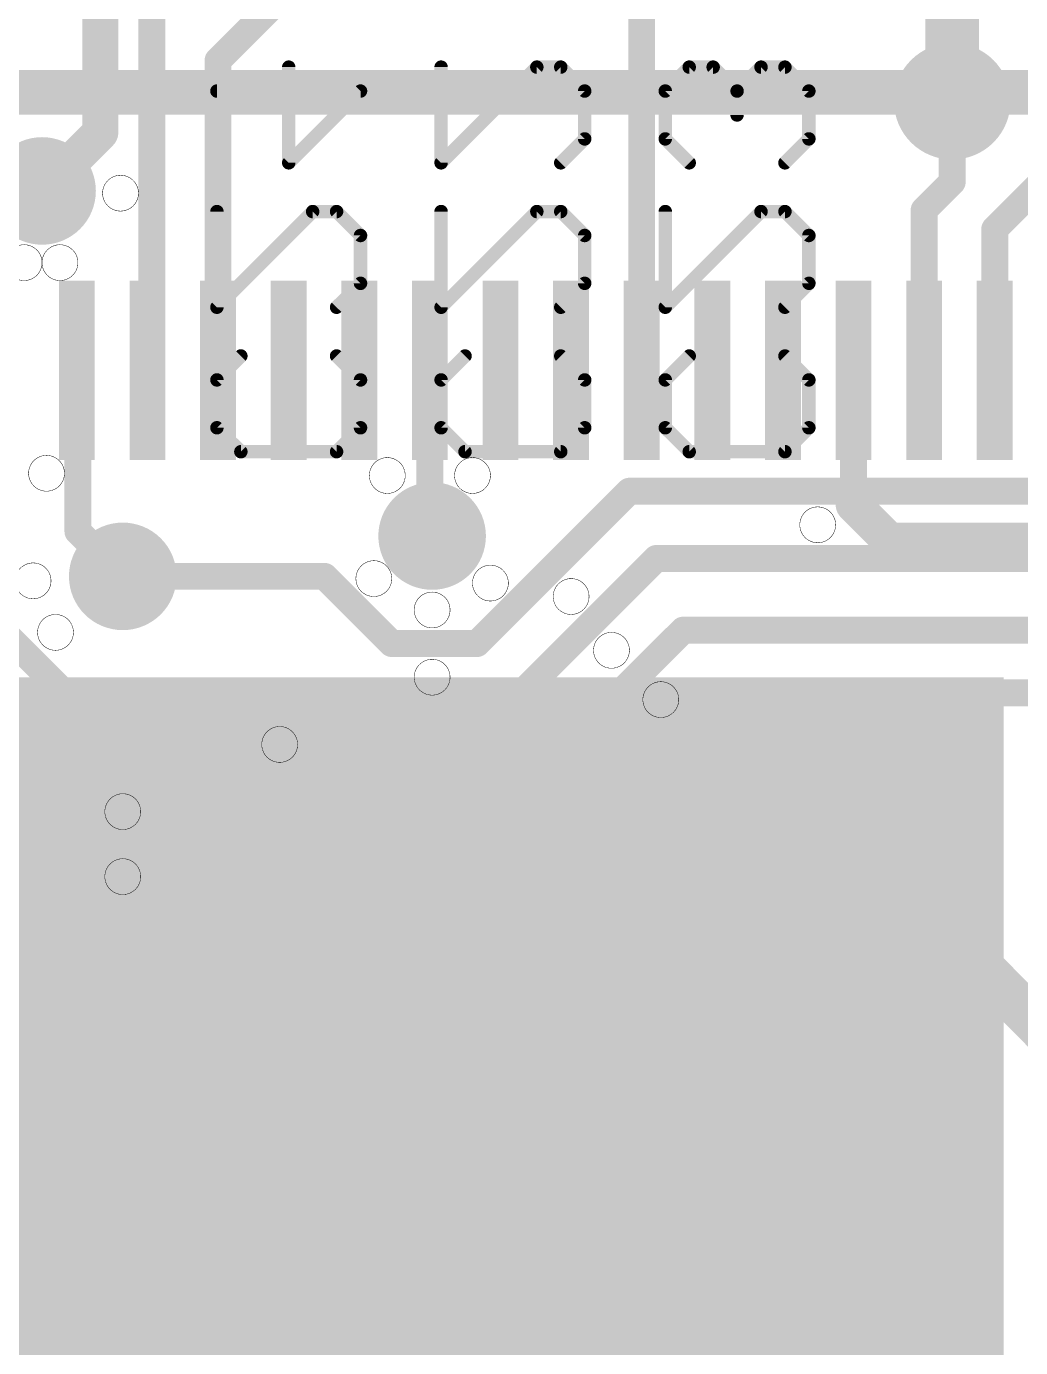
# Model space of a CAD drawing. Extents: x -18 to 144, y -21 to 125.
# Drawn here: x 53.89 to 59.52, y 69.85 to 77.34 of the extents above; entities that cross this region are included whole.
import ezdxf

# ---------------------------------------------------------------- set-up
doc = ezdxf.new("R2010")
doc.units = 0
for name, color, linetype in [('1', 22, 'CONTINUOUS'), ('114', 4, 'CONTINUOUS'), ('15', 23, 'CONTINUOUS'), ('16', 132, 'CONTINUOUS'), ('18', 110, 'CONTINUOUS'), ('2', 110, 'CONTINUOUS'), ('28', 251, 'CONTINUOUS')]:
    doc.layers.add(name, color=color, linetype=linetype)

# ---------------------------------------------------------------- blocks, each defined once
blk = doc.blocks.new('RECT')
blk.add_solid([(-0.5, -0.5), (0.5, -0.5), (-0.5, 0.5), (0.5, 0.5)])
blk = doc.blocks.new('ROUNDV')
at = {"const_width": 0.5}
blk.add_lwpolyline([(0, -0.25, 1), (0, 0.25, 1), (0, -0.25)], format="xyb", dxfattribs=at)

msp = doc.modelspace()

# ---------------------------------------------------------------- linework, layer by layer
at = {"layer": '1'}
for points, const_width in [([(54.5974, 75.3968), (54.5973, 77.8002)], 0.1524), ([(54.972, 77.143), (55.626, 77.797)], 0.1524), ([(57.372, 75.3872), (57.372, 77.7809)], 0.1524), ([(54.972, 75.3872), (54.972, 77.143)], 0.1524), ([(59.1312, 76.454), (59.1312, 76.9112)], 0.1524), ([(59.372, 76.1868), (59.7916, 76.6064)], 0.1524), ([(58.972, 76.2948), (59.1312, 76.454)], 0.1524), ([(53.6702, 76.4032), (53.975, 76.4032)], 0.1524), ([(58.972, 75.3872), (58.972, 76.2948)], 0.1524), ([(59.372, 75.3872), (59.372, 76.1868)], 0.1524), ([(54.172, 75.3872), (54.1782, 75.3872)], 0.1524), ([(54.1782, 75.3872), (54.1782, 74.4728)], 0.1524), ([(54.572, 75.3872), (54.5974, 75.3968)], 0.1524), ([(56.172, 75.3872), (56.172, 74.4348)], 0.1524), ([(58.5724, 75.3868), (58.572, 75.3872)], 0.1524), ([(58.5724, 74.6252), (58.5724, 75.3868)], 0.1524), ([(58.7756, 74.422), (58.5724, 74.6252)], 0.2032), ([(54.1782, 74.4728), (54.4322, 74.2188)], 0.1524), ([(56.172, 74.4348), (56.1848, 74.4474)], 0.1524), ([(60.198, 74.422), (58.7756, 74.422)], 0.2032), ([(57.9882, 70.485), (57.9882, 72.263)], 0.254), ([(56.2102, 71.9582), (54.4322, 71.9582)], 0.254), ([(54.4322, 71.9582), (54.4322, 70.485)], 0.254), ([(54.4322, 70.485), (57.9882, 70.485)], 0.254)]:
    msp.add_lwpolyline(points, dxfattribs=dict(at, const_width=const_width))
for points, const_width in [([(55.0101, 77.143, 1), (54.9339, 77.143)], 0.0762), ([(54.9451, 77.1699, 1), (54.9989, 77.1161)], 0.0762), ([(59.1693, 76.9112, 1), (59.0931, 76.9112)], 0.0762), ([(59.1581, 76.4271, 1), (59.1043, 76.4809)], 0.0762), ([(53.975, 76.3651, 1), (53.975, 76.4413)], 0.0762), ([(59.0931, 76.454, 1), (59.1693, 76.454)], 0.0762), ([(59.0101, 76.2948, 1), (58.9339, 76.2948)], 0.0762), ([(58.9451, 76.3217, 1), (58.9989, 76.2679)], 0.0762), ([(59.4101, 76.1868, 1), (59.3339, 76.1868)], 0.0762), ([(59.3451, 76.2137, 1), (59.3989, 76.1599)], 0.0762), ([(54.172, 75.4253, 1), (54.172, 75.3491)], 0.0762), ([(54.2163, 75.3872, 1), (54.1401, 75.3872)], 0.0762), ([(54.1782, 75.3491, 1), (54.1782, 75.4253)], 0.0762), ([(54.5585, 75.4228, 1), (54.5855, 75.3516)], 0.0762), ([(54.5593, 75.3968, 1), (54.6355, 75.3968)], 0.0762), ([(54.6109, 75.3612, 1), (54.5839, 75.4324)], 0.0762), ([(54.9339, 75.3872, 1), (55.0101, 75.3872)], 0.0762), ([(56.2101, 75.3872, 1), (56.1339, 75.3872)], 0.0762), ([(57.3339, 75.3872, 1), (57.4101, 75.3872)], 0.0762), ([(58.5989, 75.4141, 1), (58.5451, 75.3603)], 0.0762), ([(58.6105, 75.3868, 1), (58.5343, 75.3868)], 0.0762), ([(58.5455, 75.3599, 1), (58.5993, 75.4137)], 0.0762), ([(58.9339, 75.3872, 1), (59.0101, 75.3872)], 0.0762), ([(59.3339, 75.3872, 1), (59.4101, 75.3872)], 0.0762), ([(58.6083, 74.6611, 1), (58.5365, 74.5893)], 0.1016), ([(58.5343, 74.6252, 1), (58.6105, 74.6252)], 0.0762), ([(54.1401, 74.4728, 1), (54.2163, 74.4728)], 0.0762), ([(54.2051, 74.4997, 1), (54.1513, 74.4459)], 0.0762), ([(56.2115, 74.4202, 1), (56.1581, 74.4746)], 0.0762), ([(58.7756, 74.4728, 1), (58.7756, 74.3712)], 0.1016), ([(58.7397, 74.3861, 1), (58.8115, 74.4579)], 0.1016), ([(56.1453, 74.462, 1), (56.1987, 74.4076)], 0.0762), ([(56.1339, 74.4348, 1), (56.2101, 74.4348)], 0.0762), ([(54.4053, 74.1919, 1), (54.4591, 74.2457)], 0.0762), ([(58.0517, 72.263, 1), (57.9247, 72.263)], 0.127), ([(54.4322, 72.0217, 1), (54.4322, 71.8947)], 0.127), ([(54.4957, 71.9582, 1), (54.3687, 71.9582)], 0.127), ([(56.2102, 71.8947, 1), (56.2102, 72.0217)], 0.127), ([(54.4322, 70.5485, 1), (54.4322, 70.4215)], 0.127), ([(57.9882, 70.4215, 1), (57.9882, 70.5485)], 0.127), ([(54.3687, 70.485, 1), (54.4957, 70.485)], 0.127), ([(57.9247, 70.485, 1), (58.0517, 70.485)], 0.127)]:
    msp.add_lwpolyline(points, format="xyb", dxfattribs=dict(at, const_width=const_width))
at = {"layer": '114', "const_width": 0.0025}
for points in [[(54.4195, 76.2889, 1), (54.4195, 76.4921, 1), (54.4195, 76.2889)], [(53.8734, 75.8952, 1), (53.8734, 76.0984, 1), (53.8734, 75.8952)], [(54.0766, 75.8952, 1), (54.0766, 76.0984, 1), (54.0766, 75.8952)], [(54.0004, 74.7014, 1), (54.0004, 74.9046, 1), (54.0004, 74.7014)], [(55.9308, 74.6887, 1), (55.9308, 74.8919, 1), (55.9308, 74.6887)], [(56.4134, 74.6887, 1), (56.4134, 74.8919, 1), (56.4134, 74.6887)], [(58.3692, 74.4093, 1), (58.3692, 74.6125, 1), (58.3692, 74.4093)], [(53.9242, 74.0918, 1), (53.9242, 74.295, 1), (53.9242, 74.0918)], [(55.8546, 74.1045, 1), (55.8546, 74.3077, 1), (55.8546, 74.1045)], [(56.515, 74.0791, 1), (56.515, 74.2823, 1), (56.515, 74.0791)], [(56.9722, 74.0029, 1), (56.9722, 74.2061, 1), (56.9722, 74.0029)], [(56.1848, 73.9267, 1), (56.1848, 74.1299, 1), (56.1848, 73.9267)], [(54.0512, 73.7997, 1), (54.0512, 74.0029, 1), (54.0512, 73.7997)], [(57.2008, 73.6981, 1), (57.2008, 73.9013, 1), (57.2008, 73.6981)], [(56.1848, 73.5457, 1), (56.1848, 73.7489, 1), (56.1848, 73.5457)], [(57.4802, 73.4187, 1), (57.4802, 73.6219, 1), (57.4802, 73.4187)], [(55.3212, 73.1647, 1), (55.3212, 73.3679, 1), (55.3212, 73.1647)], [(54.4322, 72.7837, 1), (54.4322, 72.9869, 1), (54.4322, 72.7837)], [(54.4322, 72.4154, 1), (54.4322, 72.6186, 1), (54.4322, 72.4154)]]:
    msp.add_lwpolyline(points, format="xyb", dxfattribs=at)
at = {"layer": '15', "const_width": 0.254}
msp.add_lwpolyline([(46.99, 76.962), (64.77, 76.962)], dxfattribs=at)
at = {"layer": '16'}
for points, const_width in [([(54.3052, 76.7334), (54.3052, 79.4131)], 0.2032), ([(59.1312, 77.8256), (59.1312, 76.9112)], 0.3048), ([(54.3052, 76.7334), (53.975, 76.4032)], 0.2032), ([(57.912, 73.406), (45.974, 73.406)], 0.254), ([(59.69, 71.6026), (57.912, 73.406)], 0.254)]:
    msp.add_lwpolyline(points, dxfattribs=dict(at, const_width=const_width))
for points, const_width in [([(59.055, 76.9112, 1), (59.2074, 76.9112)], 0.1524), ([(54.3411, 76.6975, 1), (54.2693, 76.7693)], 0.1016), ([(54.2544, 76.7334, 1), (54.356, 76.7334)], 0.1016), ([(53.9391, 76.4391, 1), (54.0109, 76.3673)], 0.1016), ([(57.9572, 73.4506, 1), (57.8668, 73.3614)], 0.127), ([(57.912, 73.3425, 1), (57.912, 73.4695)], 0.127)]:
    msp.add_lwpolyline(points, format="xyb", dxfattribs=dict(at, const_width=const_width))
at = {"layer": '2', "const_width": 0.1524}
for points in [[(56.4388, 73.8378), (57.3024, 74.7014)], [(57.3024, 74.7014), (62.5602, 74.7014)], [(56.5912, 73.4568), (57.4548, 74.3204)], [(57.4548, 74.3204), (63.0682, 74.3204)], [(54.4322, 74.2188), (55.5752, 74.2188)], [(55.5752, 74.2188), (55.9562, 73.8378)], [(53.4924, 74.168), (54.2036, 73.4568)], [(56.769, 73.0758), (57.6072, 73.914)], [(57.6072, 73.914), (63.5254, 73.914)], [(55.9562, 73.8378), (56.4388, 73.8378)], [(56.9468, 72.6948), (57.8104, 73.5584)], [(57.8104, 73.5584), (63.754, 73.5584)], [(54.2036, 73.4568), (56.5912, 73.4568)], [(53.7464, 73.0758), (56.769, 73.0758)], [(53.2892, 72.6948), (56.9468, 72.6948)]]:
    msp.add_lwpolyline(points, dxfattribs=at)
at = {"layer": '2', "const_width": 0.0762}
for points in [[(57.3024, 74.7395, 1), (57.3024, 74.6633)], [(57.3293, 74.6745, 1), (57.2755, 74.7283)], [(57.4548, 74.3585, 1), (57.4548, 74.2823)], [(57.4817, 74.2935, 1), (57.4279, 74.3473)], [(54.4322, 74.2569, 1), (54.4322, 74.1807)], [(55.6021, 74.2457, 1), (55.5483, 74.1919)], [(55.5752, 74.1807, 1), (55.5752, 74.2569)], [(57.6072, 73.9521, 1), (57.6072, 73.8759)], [(57.6341, 73.8871, 1), (57.5803, 73.9409)], [(55.9562, 73.8759, 1), (55.9562, 73.7997)], [(55.9293, 73.8109, 1), (55.9831, 73.8647)], [(56.4119, 73.8647, 1), (56.4657, 73.8109)], [(56.4388, 73.7997, 1), (56.4388, 73.8759)], [(57.8104, 73.5965, 1), (57.8104, 73.5203)], [(57.8373, 73.5315, 1), (57.7835, 73.5853)], [(54.2036, 73.4949, 1), (54.2036, 73.4187)], [(56.5912, 73.4187, 1), (56.5912, 73.4949)], [(54.1767, 73.4299, 1), (54.2305, 73.4837)], [(56.5643, 73.4837, 1), (56.6181, 73.4299)], [(56.7421, 73.1027, 1), (56.7959, 73.0489)], [(56.769, 73.0377, 1), (56.769, 73.1139)], [(56.9199, 72.7217, 1), (56.9737, 72.6679)], [(56.9468, 72.6567, 1), (56.9468, 72.7329)]]:
    msp.add_lwpolyline(points, format="xyb", dxfattribs=at)
at = {"layer": '28', "const_width": 0.0762}
for points in [[(55.3723, 76.5625), (55.3723, 77.1048)], [(56.2356, 77.1048), (56.2356, 76.5625)], [(56.2356, 76.5625), (56.7779, 77.1048)], [(56.7779, 77.1048), (56.9135, 77.1048)], [(56.9135, 77.1048), (57.0491, 76.9693)], [(57.6412, 77.1048), (57.5056, 76.9693)], [(57.7768, 77.1048), (57.6412, 77.1048)], [(57.9123, 76.9693), (57.7768, 77.1048)], [(58.0479, 77.1048), (57.9123, 76.9693)], [(58.1835, 77.1048), (58.0479, 77.1048)], [(58.3191, 76.9693), (58.1835, 77.1048)], [(54.9656, 76.9693), (55.7791, 76.9693)], [(55.7791, 76.9693), (55.3723, 76.5625)], [(57.0491, 76.9693), (57.0491, 76.6981)], [(57.5056, 76.9693), (57.5056, 76.6981)], [(57.9123, 76.9693), (57.9123, 76.8337)], [(58.3191, 76.6981), (58.3191, 76.9693)], [(57.0491, 76.6981), (56.9135, 76.5625)], [(57.5056, 76.6981), (57.6412, 76.5625)], [(58.1835, 76.5625), (58.3191, 76.6981)], [(54.9656, 76.2863), (54.9656, 75.7439)], [(54.9656, 75.7439), (55.5079, 76.2863)], [(55.5079, 76.2863), (55.6435, 76.2863)], [(55.6435, 76.2863), (55.7791, 76.1507)], [(56.2356, 76.2863), (56.2356, 75.7439)], [(56.2356, 75.7439), (56.7779, 76.2863)], [(56.7779, 76.2863), (56.9135, 76.2863)], [(56.9135, 76.2863), (57.0491, 76.1507)], [(57.5056, 76.2863), (57.5056, 75.7439)], [(57.5056, 75.7439), (58.0479, 76.2863)], [(58.0479, 76.2863), (58.1835, 76.2863)], [(58.1835, 76.2863), (58.3191, 76.1507)], [(55.7791, 76.1507), (55.7791, 75.8795)], [(57.0491, 76.1507), (57.0491, 75.8795)], [(58.3191, 76.1507), (58.3191, 75.8795)], [(55.7791, 75.8795), (55.6435, 75.7439)], [(57.0491, 75.8795), (56.9135, 75.7439)], [(58.3191, 75.8795), (58.1835, 75.7439)], [(54.9656, 75.3321), (55.1012, 75.4677)], [(55.6435, 75.4677), (55.7791, 75.3321)], [(56.2356, 75.3321), (56.3712, 75.4677)], [(56.9135, 75.4677), (57.0491, 75.3321)], [(57.5056, 75.3321), (57.6412, 75.4677)], [(58.1835, 75.4677), (58.3191, 75.3321)], [(54.9656, 75.0609), (54.9656, 75.3321)], [(55.7791, 75.3321), (55.7791, 75.0609)], [(56.2356, 75.0609), (56.2356, 75.3321)], [(57.0491, 75.3321), (57.0491, 75.0609)], [(57.5056, 75.0609), (57.5056, 75.3321)], [(58.3191, 75.3321), (58.3191, 75.0609)], [(55.1012, 74.9254), (54.9656, 75.0609)], [(55.7791, 75.0609), (55.6435, 74.9254)], [(56.3712, 74.9254), (56.2356, 75.0609)], [(57.0491, 75.0609), (56.9135, 74.9254)], [(57.6412, 74.9254), (57.5056, 75.0609)], [(58.3191, 75.0609), (58.1835, 74.9254)], [(55.6435, 74.9254), (55.1012, 74.9254)], [(56.9135, 74.9254), (56.3712, 74.9254)], [(58.1835, 74.9254), (57.6412, 74.9254)]]:
    msp.add_lwpolyline(points, dxfattribs=at)
at = {"layer": '28', "const_width": 0.0381}
for points in [[(55.3914, 77.1048, 1), (55.3533, 77.1048)], [(56.2547, 77.1048, 1), (56.2166, 77.1048)], [(56.7779, 77.1239, 1), (56.7779, 77.0858)], [(56.7914, 77.0914, 1), (56.7645, 77.1183)], [(56.927, 77.1183, 1), (56.9, 77.0914)], [(56.9135, 77.0858, 1), (56.9135, 77.1239)], [(57.6412, 77.1239, 1), (57.6412, 77.0858)], [(57.6547, 77.0914, 1), (57.6277, 77.1183)], [(57.7902, 77.1183, 1), (57.7633, 77.0914)], [(57.7768, 77.0858, 1), (57.7768, 77.1239)], [(58.0479, 77.1239, 1), (58.0479, 77.0858)], [(58.0614, 77.0914, 1), (58.0345, 77.1183)], [(58.197, 77.1183, 1), (58.17, 77.0914)], [(58.1835, 77.0858, 1), (58.1835, 77.1239)], [(54.9656, 76.9883, 1), (54.9656, 76.9502)], [(55.7926, 76.9558, 1), (55.7656, 76.9827)], [(55.7791, 76.9502, 1), (55.7791, 76.9883)], [(57.0681, 76.9693, 1), (57.03, 76.9693)], [(57.0356, 76.9558, 1), (57.0626, 76.9827)], [(57.4921, 76.9827, 1), (57.5191, 76.9558)], [(57.5247, 76.9693, 1), (57.4866, 76.9693)], [(57.9314, 76.9693, 1), (57.8933, 76.9693)], [(57.8989, 76.9827, 1), (57.9258, 76.9558)], [(57.8989, 76.9558, 1), (57.9258, 76.9827)], [(58.3381, 76.9693, 1), (58.3, 76.9693)], [(58.3056, 76.9558, 1), (58.3326, 76.9827)], [(57.8933, 76.8337, 1), (57.9314, 76.8337)], [(57.03, 76.6981, 1), (57.0681, 76.6981)], [(57.0626, 76.6846, 1), (57.0356, 76.7116)], [(57.5191, 76.7116, 1), (57.4921, 76.6846)], [(57.4866, 76.6981, 1), (57.5247, 76.6981)], [(58.3, 76.6981, 1), (58.3381, 76.6981)], [(58.3326, 76.6846, 1), (58.3056, 76.7116)], [(55.3589, 76.576, 1), (55.3858, 76.549)], [(55.3533, 76.5625, 1), (55.3914, 76.5625)], [(56.2221, 76.576, 1), (56.2491, 76.549)], [(56.2166, 76.5625, 1), (56.2547, 76.5625)], [(56.9, 76.576, 1), (56.927, 76.549)], [(57.6277, 76.549, 1), (57.6547, 76.576)], [(58.17, 76.576, 1), (58.197, 76.549)], [(54.9847, 76.2863, 1), (54.9466, 76.2863)], [(55.5079, 76.3053, 1), (55.5079, 76.2672)], [(55.5214, 76.2728, 1), (55.4945, 76.2997)], [(55.657, 76.2997, 1), (55.63, 76.2728)], [(55.6435, 76.2672, 1), (55.6435, 76.3053)], [(56.2547, 76.2863, 1), (56.2166, 76.2863)], [(56.7779, 76.3053, 1), (56.7779, 76.2672)], [(56.7914, 76.2728, 1), (56.7645, 76.2997)], [(56.927, 76.2997, 1), (56.9, 76.2728)], [(56.9135, 76.2672, 1), (56.9135, 76.3053)], [(57.5247, 76.2863, 1), (57.4866, 76.2863)], [(58.0479, 76.3053, 1), (58.0479, 76.2672)], [(58.0614, 76.2728, 1), (58.0345, 76.2997)], [(58.197, 76.2997, 1), (58.17, 76.2728)], [(58.1835, 76.2672, 1), (58.1835, 76.3053)], [(55.7981, 76.1507, 1), (55.76, 76.1507)], [(55.7656, 76.1372, 1), (55.7926, 76.1642)], [(57.0681, 76.1507, 1), (57.03, 76.1507)], [(57.0356, 76.1372, 1), (57.0626, 76.1642)], [(58.3381, 76.1507, 1), (58.3, 76.1507)], [(58.3056, 76.1372, 1), (58.3326, 76.1642)], [(55.76, 75.8795, 1), (55.7981, 75.8795)], [(55.7926, 75.8661, 1), (55.7656, 75.893)], [(57.03, 75.8795, 1), (57.0681, 75.8795)], [(57.0626, 75.8661, 1), (57.0356, 75.893)], [(58.3, 75.8795, 1), (58.3381, 75.8795)], [(58.3326, 75.8661, 1), (58.3056, 75.893)], [(54.9521, 75.7574, 1), (54.9791, 75.7305)], [(55.63, 75.7574, 1), (55.657, 75.7305)], [(56.2221, 75.7574, 1), (56.2491, 75.7305)], [(56.9, 75.7574, 1), (56.927, 75.7305)], [(57.4921, 75.7574, 1), (57.5191, 75.7305)], [(58.17, 75.7574, 1), (58.197, 75.7305)], [(54.9466, 75.7439, 1), (54.9847, 75.7439)], [(56.2166, 75.7439, 1), (56.2547, 75.7439)], [(57.4866, 75.7439, 1), (57.5247, 75.7439)], [(55.1147, 75.4542, 1), (55.0877, 75.4812)], [(55.657, 75.4812, 1), (55.63, 75.4542)], [(56.3847, 75.4542, 1), (56.3577, 75.4812)], [(56.927, 75.4812, 1), (56.9, 75.4542)], [(57.6547, 75.4542, 1), (57.6277, 75.4812)], [(58.197, 75.4812, 1), (58.17, 75.4542)], [(54.9847, 75.3321, 1), (54.9466, 75.3321)], [(54.9521, 75.3456, 1), (54.9791, 75.3186)], [(55.7981, 75.3321, 1), (55.76, 75.3321)], [(55.7656, 75.3186, 1), (55.7926, 75.3456)], [(56.2547, 75.3321, 1), (56.2166, 75.3321)], [(56.2221, 75.3456, 1), (56.2491, 75.3186)], [(57.0681, 75.3321, 1), (57.03, 75.3321)], [(57.0356, 75.3186, 1), (57.0626, 75.3456)], [(57.4921, 75.3456, 1), (57.5191, 75.3186)], [(57.5247, 75.3321, 1), (57.4866, 75.3321)], [(58.3381, 75.3321, 1), (58.3, 75.3321)], [(58.3056, 75.3186, 1), (58.3326, 75.3456)], [(54.9791, 75.0744, 1), (54.9521, 75.0475)], [(54.9466, 75.0609, 1), (54.9847, 75.0609)], [(55.76, 75.0609, 1), (55.7981, 75.0609)], [(55.7926, 75.0475, 1), (55.7656, 75.0744)], [(56.2491, 75.0744, 1), (56.2221, 75.0475)], [(56.2166, 75.0609, 1), (56.2547, 75.0609)], [(57.03, 75.0609, 1), (57.0681, 75.0609)], [(57.0626, 75.0475, 1), (57.0356, 75.0744)], [(57.5191, 75.0744, 1), (57.4921, 75.0475)], [(57.4866, 75.0609, 1), (57.5247, 75.0609)], [(58.3, 75.0609, 1), (58.3381, 75.0609)], [(58.3326, 75.0475, 1), (58.3056, 75.0744)], [(55.1012, 74.9444, 1), (55.1012, 74.9063)], [(55.0877, 74.9119, 1), (55.1147, 74.9388)], [(55.63, 74.9388, 1), (55.657, 74.9119)], [(55.6435, 74.9063, 1), (55.6435, 74.9444)], [(56.3712, 74.9444, 1), (56.3712, 74.9063)], [(56.3577, 74.9119, 1), (56.3847, 74.9388)], [(56.9, 74.9388, 1), (56.927, 74.9119)], [(56.9135, 74.9063, 1), (56.9135, 74.9444)], [(57.6412, 74.9444, 1), (57.6412, 74.9063)], [(57.6277, 74.9119, 1), (57.6547, 74.9388)], [(58.17, 74.9388, 1), (58.197, 74.9119)], [(58.1835, 74.9063, 1), (58.1835, 74.9444)]]:
    msp.add_lwpolyline(points, format="xyb", dxfattribs=at)

# ---------------------------------------------------------------- block references
at = {"layer": '1', "xscale": 0.2032, "yscale": 1.016, "rotation": 180}
for p in [(54.172, 75.3872), (54.572, 75.3872), (54.972, 75.3872), (55.372, 75.3872), (55.772, 75.3872), (56.172, 75.3872), (56.572, 75.3872), (56.972, 75.3872), (57.372, 75.3872), (57.772, 75.3872), (58.172, 75.3872), (58.572, 75.3872), (58.972, 75.3872), (59.372, 75.3872)]:
    msp.add_blockref('RECT', p, dxfattribs=at)
at = {"layer": '1', "xscale": 8.1026, "yscale": 8.1026}
msp.add_blockref('RECT', (55.372, 69.596), dxfattribs=at)
at = {"layer": '18'}
for p, xscale, yscale in [((59.1312, 76.9112), 0.6604, 0.6604), ((59.1312, 76.9112), 0.6604, 0.6604), ((53.975, 76.4032), 0.6096, 0.6096), ((53.975, 76.4032), 0.6096, 0.6096), ((56.1848, 74.4474), 0.6096, 0.6096), ((56.1848, 74.4474), 0.6096, 0.6096), ((54.4322, 74.2188), 0.6096, 0.6096), ((54.4322, 74.2188), 0.6096, 0.6096), ((57.9882, 72.263), 0.8636, 0.8636), ((57.9882, 72.263), 0.8636, 0.8636), ((54.4322, 71.9582), 0.8636, 0.8636), ((54.4322, 71.9582), 0.8636, 0.8636), ((56.2102, 71.9582), 0.8636, 0.8636), ((56.2102, 71.9582), 0.8636, 0.8636), ((54.4322, 70.485), 0.8636, 0.8636), ((54.4322, 70.485), 0.8636, 0.8636), ((56.2102, 70.485), 0.8636, 0.8636), ((56.2102, 70.485), 0.8636, 0.8636), ((57.9882, 70.485), 0.8636, 0.8636), ((57.9882, 70.485), 0.8636, 0.8636)]:
    msp.add_blockref('ROUNDV', p, dxfattribs=dict(at, xscale=xscale, yscale=yscale))

doc.saveas('drawing.dxf')
